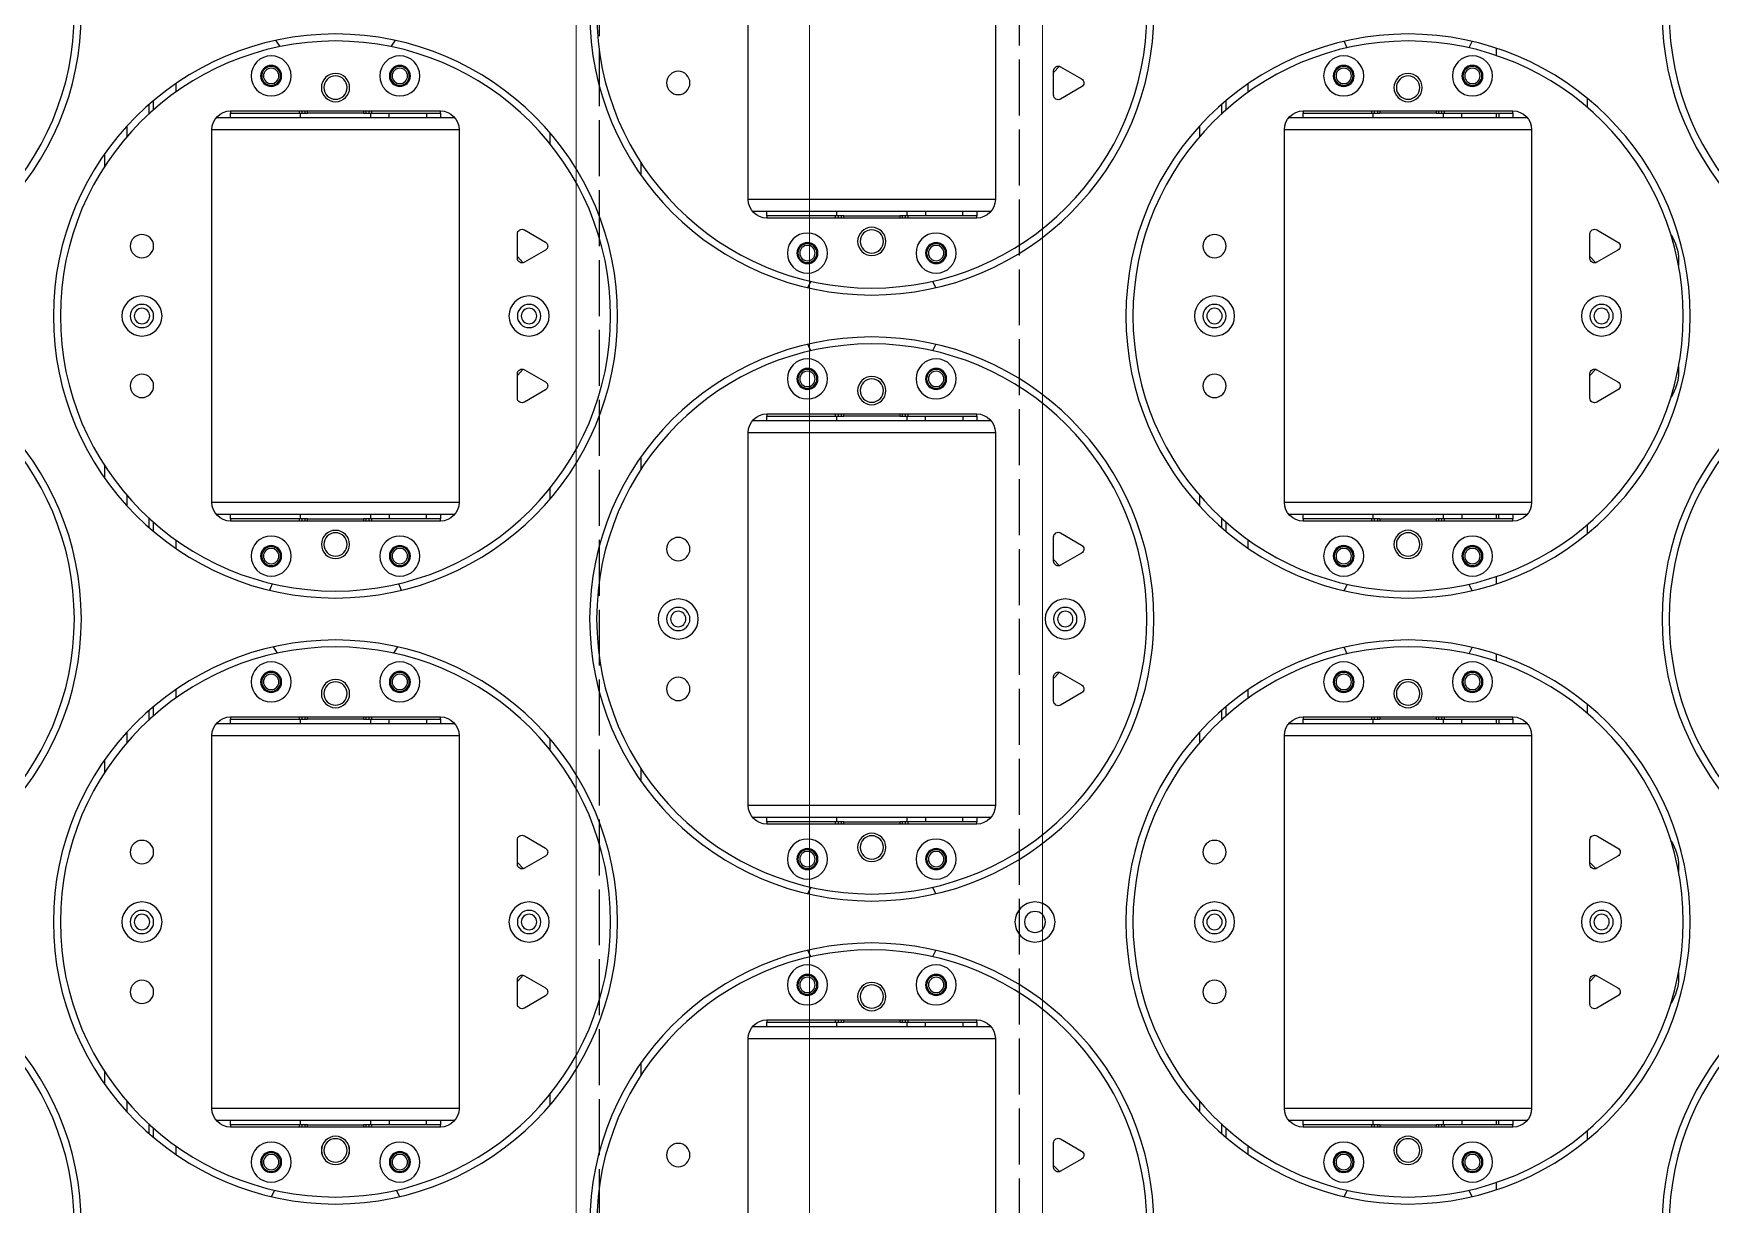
# Model space of a CAD drawing. Header units: millimetres. Extents: x 845401 to 948039, y 511594 to 550263.
# Drawn here: x 912051.9 to 912411.5, y 531491.1 to 531742.3 of the extents above; entities that cross this region are included whole.
import ezdxf

# ---------------------------------------------------------------- set-up
doc = ezdxf.new("R2010")
doc.units = ezdxf.units.MM
doc.linetypes.add('ACAD_ISO02W100', pattern=[15, 12, -3])
doc.linetypes.add('CENTER', pattern=[0])
doc.layers.add('00', color=7, linetype='Continuous')
doc.layers.add('虚线', color=4, linetype='ACAD_ISO02W100')
doc.layers.add('A-剖-0.10mm.......SECT-L01', color=255, linetype='Continuous', lineweight=18)
doc.layers.add('中心线', color=1, linetype='CENTER', lineweight=9)

# ---------------------------------------------------------------- blocks, each defined once
blk = doc.blocks.new('1260包胶摆轮')
at = {"color": 7, "linetype": 'Continuous', "lineweight": 25}
for p, q in [((4842352.88, 879011.8), (4842352.88, 878931.8)), ((4842405.88, 878931.8), (4842405.88, 879011.8)), ((4842513.38, 878964.24), (4842513.38, 878962.66)), ((4842418.38, 878959.05), (4842419.64, 878960.36)), ((4842424.38, 878957.66), (4842419.88, 878960.26)), ((4842418.38, 878959.4), (4842418.38, 878954.2)), ((4842225.38, 878953.05), (4842225.38, 878951.07)), ((4842419.88, 878953.33), (4842424.38, 878955.93)), ((4842455.38, 878953.05), (4842455.38, 878951.07)), ((4842532.88, 878953.47), (4842532.88, 878951.51)), ((4842224.38, 878950.17), (4842224.38, 878952.19)), ((4842238.76, 878949.3), (4842264.38, 878949.3)), ((4842286.88, 878950.8), (4842241.88, 878950.8)), ((4842286.88, 878950.8), (4842241.88, 878950.8)), ((4842241.88, 878950.3), (4842241.88, 878950.8)), ((4842241.88, 878950.3), (4842241.88, 878950.8)), ((4842256.63, 878950.3), (4842241.88, 878950.3)), ((4842241.88, 878950.3), (4842241.88, 878949.3)), ((4842256.63, 878950.3), (4842241.88, 878950.3)), ((4842241.88, 878950.3), (4842241.88, 878949.3)), ((4842256.63, 878950.8), (4842256.63, 878950.3)), ((4842256.63, 878950.8), (4842256.63, 878950.3)), ((4842257.22, 878950.3), (4842256.63, 878950.3)), ((4842256.88, 878950.3), (4842256.88, 878949.3)), ((4842257.8, 878950.3), (4842257.22, 878950.3)), ((4842258.38, 878950.3), (4842257.8, 878950.3)), ((4842258.38, 878950.8), (4842258.38, 878950.3)), ((4842258.38, 878950.3), (4842264.38, 878950.3)), ((4842264.38, 878950.3), (4842270.38, 878950.3)), ((4842264.38, 878949.3), (4842290, 878949.3)), ((4842270.38, 878950.3), (4842270.38, 878950.8)), ((4842270.97, 878950.3), (4842270.38, 878950.3)), ((4842271.54, 878950.3), (4842270.97, 878950.3)), ((4842272.13, 878950.3), (4842271.54, 878950.3)), ((4842271.88, 878949.3), (4842271.88, 878950.3)), ((4842272.13, 878950.3), (4842272.13, 878950.8)), ((4842272.13, 878950.3), (4842272.13, 878950.8)), ((4842286.88, 878950.3), (4842272.13, 878950.3)), ((4842286.88, 878950.3), (4842272.13, 878950.3)), ((4842275.88, 878949.3), (4842275.88, 878950.3)), ((4842275.88, 878949.3), (4842275.88, 878950.3)), ((4842283.88, 878950.3), (4842283.88, 878949.3)), ((4842283.88, 878950.3), (4842283.88, 878949.3)), ((4842286.88, 878950.8), (4842286.88, 878950.3)), ((4842286.88, 878950.8), (4842286.88, 878950.3)), ((4842286.88, 878949.3), (4842286.88, 878950.3)), ((4842286.88, 878949.3), (4842286.88, 878950.3)), ((4842454.38, 878950.17), (4842454.38, 878952.19)), ((4842468.76, 878949.3), (4842520.01, 878949.3)), ((4842516.88, 878950.8), (4842471.88, 878950.8)), ((4842471.88, 878950.3), (4842471.88, 878950.8)), ((4842486.63, 878950.3), (4842471.88, 878950.3)), ((4842471.88, 878950.3), (4842471.88, 878949.3)), ((4842486.63, 878950.8), (4842486.63, 878950.3)), ((4842487.22, 878950.3), (4842486.63, 878950.3)), ((4842486.88, 878950.3), (4842486.88, 878949.3)), ((4842487.8, 878950.3), (4842487.22, 878950.3)), ((4842488.38, 878950.3), (4842487.8, 878950.3)), ((4842488.38, 878950.8), (4842488.38, 878950.3)), ((4842488.38, 878950.3), (4842500.38, 878950.3)), ((4842500.38, 878950.3), (4842500.38, 878950.8)), ((4842500.97, 878950.3), (4842500.38, 878950.3)), ((4842501.55, 878950.3), (4842500.97, 878950.3)), ((4842502.13, 878950.3), (4842501.55, 878950.3)), ((4842501.88, 878949.3), (4842501.88, 878950.3)), ((4842502.13, 878950.3), (4842502.13, 878950.8)), ((4842516.88, 878950.3), (4842502.13, 878950.3)), ((4842505.88, 878949.3), (4842505.88, 878950.3)), ((4842513.38, 878950.3), (4842513.38, 878949.3)), ((4842513.88, 878950.3), (4842513.88, 878949.3)), ((4842516.88, 878950.8), (4842516.88, 878950.3)), ((4842516.88, 878949.3), (4842516.88, 878950.3)), ((4842237.88, 878946.8), (4842237.88, 878866.8)), ((4842237.88, 878946.8), (4842237.88, 878866.8)), ((4842290.88, 878866.8), (4842290.88, 878946.8)), ((4842290.88, 878866.8), (4842290.88, 878946.8)), ((4842310.38, 878946.1), (4842310.38, 878943.75)), ((4842467.88, 878946.8), (4842467.88, 878866.8)), ((4842520.88, 878866.8), (4842520.88, 878946.8)), ((4842214.88, 878941.58), (4842214.88, 878938.9)), ((4842329.88, 878937.02), (4842329.88, 878939.7)), ((4842405.01, 878929.3), (4842353.76, 878929.3)), ((4842356.88, 878929.3), (4842356.88, 878928.3)), ((4842356.88, 878927.8), (4842356.88, 878928.3)), ((4842356.88, 878928.3), (4842371.63, 878928.3)), ((4842356.88, 878927.8), (4842401.88, 878927.8)), ((4842371.63, 878928.3), (4842371.63, 878927.8)), ((4842371.63, 878928.3), (4842372.22, 878928.3)), ((4842371.88, 878929.3), (4842371.88, 878928.3)), ((4842372.22, 878928.3), (4842372.8, 878928.3)), ((4842372.8, 878928.3), (4842373.38, 878928.3)), ((4842385.38, 878928.3), (4842373.38, 878928.3)), ((4842373.38, 878928.3), (4842373.38, 878927.8)), ((4842385.38, 878927.8), (4842385.38, 878928.3)), ((4842385.38, 878928.3), (4842385.97, 878928.3)), ((4842385.97, 878928.3), (4842386.55, 878928.3)), ((4842386.55, 878928.3), (4842387.13, 878928.3)), ((4842386.88, 878928.3), (4842386.88, 878929.3)), ((4842387.13, 878927.8), (4842387.13, 878928.3)), ((4842387.13, 878928.3), (4842401.88, 878928.3)), ((4842390.88, 878929.3), (4842390.88, 878928.3)), ((4842398.88, 878928.3), (4842398.88, 878929.3)), ((4842401.88, 878928.3), (4842401.88, 878929.3)), ((4842401.88, 878928.3), (4842401.88, 878927.8)), ((4842303.38, 878924.4), (4842303.38, 878919.2)), ((4842303.38, 878924.4), (4842303.38, 878919.2)), ((4842309.38, 878922.66), (4842304.88, 878925.26)), ((4842309.38, 878922.66), (4842304.88, 878925.26)), ((4842533.38, 878924.4), (4842533.38, 878919.2)), ((4842539.38, 878922.66), (4842534.88, 878925.26)), ((4842304.88, 878918.33), (4842309.38, 878920.93)), ((4842304.88, 878918.33), (4842309.38, 878920.93)), ((4842534.88, 878918.33), (4842539.38, 878920.93)), ((4842304.63, 878918.23), (4842303.38, 878919.54)), ((4842304.63, 878918.23), (4842303.38, 878919.54)), ((4842534.64, 878918.23), (4842533.38, 878919.54)), ((4842552.38, 878917.63), (4842552.38, 878918.8)), ((4842303.38, 878894.06), (4842304.63, 878895.36)), ((4842303.38, 878894.05), (4842304.63, 878895.36)), ((4842309.38, 878892.66), (4842304.88, 878895.26)), ((4842309.38, 878892.66), (4842304.88, 878895.26)), ((4842533.38, 878894.05), (4842534.64, 878895.36)), ((4842539.38, 878892.66), (4842534.88, 878895.26)), ((4842552.38, 878894.8), (4842552.38, 878895.96)), ((4842303.38, 878894.4), (4842303.38, 878889.2)), ((4842303.38, 878894.4), (4842303.38, 878889.2)), ((4842533.38, 878894.4), (4842533.38, 878889.2)), ((4842304.88, 878888.33), (4842309.38, 878890.93)), ((4842304.88, 878888.33), (4842309.38, 878890.93)), ((4842534.88, 878888.33), (4842539.38, 878890.93)), ((4842353.76, 878884.3), (4842405.01, 878884.3)), ((4842401.88, 878885.8), (4842356.88, 878885.8)), ((4842356.88, 878885.3), (4842356.88, 878885.8)), ((4842371.63, 878885.3), (4842356.88, 878885.3)), ((4842356.88, 878885.3), (4842356.88, 878884.3)), ((4842371.63, 878885.8), (4842371.63, 878885.3)), ((4842372.22, 878885.3), (4842371.63, 878885.3)), ((4842371.88, 878885.3), (4842371.88, 878884.3)), ((4842372.8, 878885.3), (4842372.22, 878885.3)), ((4842373.38, 878885.3), (4842372.8, 878885.3)), ((4842373.38, 878885.8), (4842373.38, 878885.3)), ((4842373.38, 878885.3), (4842385.38, 878885.3)), ((4842385.38, 878885.3), (4842385.38, 878885.8)), ((4842385.97, 878885.3), (4842385.38, 878885.3)), ((4842386.55, 878885.3), (4842385.97, 878885.3)), ((4842387.13, 878885.3), (4842386.55, 878885.3)), ((4842386.88, 878884.3), (4842386.88, 878885.3)), ((4842387.13, 878885.3), (4842387.13, 878885.8)), ((4842401.88, 878885.3), (4842387.13, 878885.3)), ((4842390.88, 878884.3), (4842390.88, 878885.3)), ((4842398.88, 878885.3), (4842398.88, 878884.3)), ((4842401.88, 878885.8), (4842401.88, 878885.3)), ((4842401.88, 878884.3), (4842401.88, 878885.3)), ((4842352.88, 878881.8), (4842352.88, 878801.8)), ((4842405.88, 878801.8), (4842405.88, 878881.8)), ((4842214.88, 878874.69), (4842214.88, 878872.02)), ((4842329.88, 878873.9), (4842329.88, 878876.58)), ((4842310.38, 878869.85), (4842310.38, 878867.5)), ((4842224.38, 878861.41), (4842224.38, 878863.42)), ((4842264.38, 878864.3), (4842238.76, 878864.3)), ((4842241.88, 878864.3), (4842241.88, 878863.3)), ((4842241.88, 878864.3), (4842241.88, 878863.3)), ((4842241.88, 878862.8), (4842241.88, 878863.3)), ((4842241.88, 878863.3), (4842256.63, 878863.3)), ((4842241.88, 878862.8), (4842241.88, 878863.3)), ((4842241.88, 878863.3), (4842256.63, 878863.3)), ((4842241.88, 878862.8), (4842286.88, 878862.8)), ((4842241.88, 878862.8), (4842286.88, 878862.8)), ((4842256.63, 878863.3), (4842256.63, 878862.8)), ((4842256.63, 878863.3), (4842256.63, 878862.8)), ((4842256.63, 878863.3), (4842257.22, 878863.3)), ((4842256.88, 878864.3), (4842256.88, 878863.3)), ((4842257.22, 878863.3), (4842257.8, 878863.3)), ((4842257.8, 878863.3), (4842258.38, 878863.3)), ((4842264.38, 878863.3), (4842258.38, 878863.3)), ((4842258.38, 878863.3), (4842258.38, 878862.8)), ((4842290, 878864.3), (4842264.38, 878864.3)), ((4842270.38, 878863.3), (4842264.38, 878863.3)), ((4842270.38, 878862.8), (4842270.38, 878863.3)), ((4842270.38, 878863.3), (4842270.97, 878863.3)), ((4842270.97, 878863.3), (4842271.54, 878863.3)), ((4842271.54, 878863.3), (4842272.13, 878863.3)), ((4842271.88, 878863.3), (4842271.88, 878864.3)), ((4842272.13, 878862.8), (4842272.13, 878863.3)), ((4842272.13, 878863.3), (4842286.88, 878863.3)), ((4842272.13, 878863.3), (4842286.88, 878863.3)), ((4842272.13, 878862.8), (4842272.13, 878863.3)), ((4842275.88, 878864.3), (4842275.88, 878863.3)), ((4842275.88, 878864.3), (4842275.88, 878863.3)), ((4842283.88, 878863.3), (4842283.88, 878864.3)), ((4842283.88, 878863.3), (4842283.88, 878864.3)), ((4842286.88, 878863.3), (4842286.88, 878864.3)), ((4842286.88, 878863.3), (4842286.88, 878864.3)), ((4842286.88, 878863.3), (4842286.88, 878862.8)), ((4842286.88, 878863.3), (4842286.88, 878862.8)), ((4842454.38, 878861.41), (4842454.38, 878863.43)), ((4842520.01, 878864.3), (4842468.76, 878864.3)), ((4842471.88, 878864.3), (4842471.88, 878863.3)), ((4842471.88, 878862.8), (4842471.88, 878863.3)), ((4842471.88, 878863.3), (4842486.63, 878863.3)), ((4842471.88, 878862.8), (4842516.88, 878862.8)), ((4842486.63, 878863.3), (4842486.63, 878862.8)), ((4842486.63, 878863.3), (4842487.22, 878863.3)), ((4842486.88, 878864.3), (4842486.88, 878863.3)), ((4842487.22, 878863.3), (4842487.8, 878863.3)), ((4842487.8, 878863.3), (4842488.38, 878863.3)), ((4842500.38, 878863.3), (4842488.38, 878863.3)), ((4842488.38, 878863.3), (4842488.38, 878862.8)), ((4842500.38, 878862.8), (4842500.38, 878863.3)), ((4842500.38, 878863.3), (4842500.97, 878863.3)), ((4842500.97, 878863.3), (4842501.55, 878863.3)), ((4842501.55, 878863.3), (4842502.13, 878863.3)), ((4842501.88, 878863.3), (4842501.88, 878864.3)), ((4842502.13, 878862.8), (4842502.13, 878863.3)), ((4842502.13, 878863.3), (4842516.88, 878863.3)), ((4842505.88, 878864.3), (4842505.88, 878863.3)), ((4842513.38, 878864.3), (4842513.38, 878863.3)), ((4842513.88, 878863.3), (4842513.88, 878864.3)), ((4842516.88, 878863.3), (4842516.88, 878864.3)), ((4842516.88, 878863.3), (4842516.88, 878862.8)), ((4842225.38, 878862.52), (4842225.38, 878860.55)), ((4842418.38, 878859.4), (4842418.38, 878854.2)), ((4842424.38, 878857.66), (4842419.88, 878860.26)), ((4842455.38, 878862.53), (4842455.38, 878860.55)), ((4842532.88, 878862.09), (4842532.88, 878860.13)), ((4842419.88, 878853.33), (4842424.38, 878855.93)), ((4842419.64, 878853.23), (4842418.38, 878854.54)), ((4842513.38, 878850.94), (4842513.38, 878849.36)), ((4842513.38, 878834.24), (4842513.38, 878832.66)), ((4842418.38, 878829.05), (4842419.64, 878830.36)), ((4842418.38, 878829.4), (4842418.38, 878824.2)), ((4842424.38, 878827.66), (4842419.88, 878830.26)), ((4842419.88, 878823.33), (4842424.38, 878825.93)), ((4842532.88, 878823.47), (4842532.88, 878821.51)), ((4842224.38, 878820.17), (4842224.38, 878822.19)), ((4842225.38, 878823.05), (4842225.38, 878821.07)), ((4842286.88, 878820.8), (4842241.88, 878820.8)), ((4842241.88, 878820.3), (4842241.88, 878820.8)), ((4842256.63, 878820.3), (4842241.88, 878820.3)), ((4842241.88, 878820.3), (4842241.88, 878819.3)), ((4842256.63, 878820.8), (4842256.63, 878820.3)), ((4842257.22, 878820.3), (4842256.63, 878820.3)), ((4842256.88, 878820.3), (4842256.88, 878819.3)), ((4842257.8, 878820.3), (4842257.22, 878820.3)), ((4842258.38, 878820.3), (4842257.8, 878820.3)), ((4842258.38, 878820.8), (4842258.38, 878820.3)), ((4842258.38, 878820.3), (4842270.38, 878820.3)), ((4842270.38, 878820.3), (4842270.38, 878820.8)), ((4842270.97, 878820.3), (4842270.38, 878820.3)), ((4842271.55, 878820.3), (4842270.97, 878820.3)), ((4842272.13, 878820.3), (4842271.55, 878820.3)), ((4842271.88, 878819.3), (4842271.88, 878820.3)), ((4842272.13, 878820.3), (4842272.13, 878820.8)), ((4842286.88, 878820.3), (4842272.13, 878820.3)), ((4842275.88, 878819.3), (4842275.88, 878820.3)), ((4842283.88, 878820.3), (4842283.88, 878819.3)), ((4842286.88, 878820.8), (4842286.88, 878820.3)), ((4842286.88, 878819.3), (4842286.88, 878820.3)), ((4842454.38, 878820.17), (4842454.38, 878822.19)), ((4842455.38, 878823.05), (4842455.38, 878821.07)), ((4842516.88, 878820.8), (4842471.88, 878820.8)), ((4842471.88, 878820.3), (4842471.88, 878820.8)), ((4842486.63, 878820.3), (4842471.88, 878820.3)), ((4842471.88, 878820.3), (4842471.88, 878819.3)), ((4842486.63, 878820.8), (4842486.63, 878820.3)), ((4842487.22, 878820.3), (4842486.63, 878820.3)), ((4842486.88, 878820.3), (4842486.88, 878819.3)), ((4842487.8, 878820.3), (4842487.22, 878820.3)), ((4842488.38, 878820.3), (4842487.8, 878820.3)), ((4842488.38, 878820.8), (4842488.38, 878820.3)), ((4842488.38, 878820.3), (4842500.38, 878820.3)), ((4842500.38, 878820.3), (4842500.38, 878820.8)), ((4842500.97, 878820.3), (4842500.38, 878820.3)), ((4842501.55, 878820.3), (4842500.97, 878820.3)), ((4842502.13, 878820.3), (4842501.55, 878820.3)), ((4842501.88, 878819.3), (4842501.88, 878820.3)), ((4842502.13, 878820.3), (4842502.13, 878820.8)), ((4842516.88, 878820.3), (4842502.13, 878820.3)), ((4842505.88, 878819.3), (4842505.88, 878820.3)), ((4842513.38, 878820.3), (4842513.38, 878819.3)), ((4842513.88, 878820.3), (4842513.88, 878819.3)), ((4842516.88, 878820.8), (4842516.88, 878820.3)), ((4842516.88, 878819.3), (4842516.88, 878820.3)), ((4842237.88, 878816.8), (4842237.88, 878736.8)), ((4842238.76, 878819.3), (4842290.01, 878819.3)), ((4842290.88, 878736.8), (4842290.88, 878816.8)), ((4842310.38, 878816.1), (4842310.38, 878813.75)), ((4842467.88, 878816.8), (4842467.88, 878736.8)), ((4842468.76, 878819.3), (4842520.01, 878819.3)), ((4842520.88, 878736.8), (4842520.88, 878816.8)), ((4842214.88, 878811.58), (4842214.88, 878808.9)), ((4842329.88, 878807.02), (4842329.88, 878809.7)), ((4842405.01, 878799.3), (4842353.76, 878799.3)), ((4842356.88, 878799.3), (4842356.88, 878798.3)), ((4842356.88, 878797.8), (4842356.88, 878798.3)), ((4842356.88, 878798.3), (4842371.63, 878798.3)), ((4842371.63, 878798.3), (4842371.63, 878797.8)), ((4842371.63, 878798.3), (4842372.22, 878798.3)), ((4842371.88, 878799.3), (4842371.88, 878798.3)), ((4842372.22, 878798.3), (4842372.8, 878798.3)), ((4842372.8, 878798.3), (4842373.38, 878798.3)), ((4842385.38, 878798.3), (4842373.38, 878798.3)), ((4842373.38, 878798.3), (4842373.38, 878797.8)), ((4842385.38, 878797.8), (4842385.38, 878798.3)), ((4842385.38, 878798.3), (4842385.97, 878798.3)), ((4842385.97, 878798.3), (4842386.55, 878798.3)), ((4842386.55, 878798.3), (4842387.13, 878798.3)), ((4842386.88, 878798.3), (4842386.88, 878799.3)), ((4842387.13, 878798.3), (4842401.88, 878798.3)), ((4842387.13, 878797.8), (4842387.13, 878798.3)), ((4842390.88, 878799.3), (4842390.88, 878798.3)), ((4842398.88, 878798.3), (4842398.88, 878799.3)), ((4842401.88, 878798.3), (4842401.88, 878799.3)), ((4842401.88, 878798.3), (4842401.88, 878797.8)), ((4842303.38, 878794.4), (4842303.38, 878789.2)), ((4842309.38, 878792.66), (4842304.88, 878795.26)), ((4842356.88, 878797.8), (4842401.88, 878797.8)), ((4842533.38, 878794.4), (4842533.38, 878789.2)), ((4842539.38, 878792.66), (4842534.88, 878795.26)), ((4842304.88, 878788.33), (4842309.38, 878790.93)), ((4842534.88, 878788.33), (4842539.38, 878790.93)), ((4842304.64, 878788.23), (4842303.38, 878789.54)), ((4842534.64, 878788.23), (4842533.38, 878789.54)), ((4842552.38, 878787.63), (4842552.38, 878788.8)), ((4842552.38, 878764.8), (4842552.38, 878765.96)), ((4842303.38, 878764.05), (4842304.64, 878765.36)), ((4842303.38, 878764.4), (4842303.38, 878759.2)), ((4842309.38, 878762.66), (4842304.88, 878765.26)), ((4842533.38, 878764.05), (4842534.64, 878765.36)), ((4842533.38, 878764.4), (4842533.38, 878759.2)), ((4842539.38, 878762.66), (4842534.88, 878765.26)), ((4842304.88, 878758.33), (4842309.38, 878760.93)), ((4842534.88, 878758.33), (4842539.38, 878760.93)), ((4842401.88, 878755.8), (4842356.88, 878755.8)), ((4842356.88, 878755.3), (4842356.88, 878755.8)), ((4842371.63, 878755.3), (4842356.88, 878755.3)), ((4842356.88, 878755.3), (4842356.88, 878754.3)), ((4842371.63, 878755.8), (4842371.63, 878755.3)), ((4842372.22, 878755.3), (4842371.63, 878755.3)), ((4842371.88, 878755.3), (4842371.88, 878754.3)), ((4842372.8, 878755.3), (4842372.22, 878755.3)), ((4842373.38, 878755.3), (4842372.8, 878755.3)), ((4842373.38, 878755.8), (4842373.38, 878755.3)), ((4842373.38, 878755.3), (4842385.38, 878755.3)), ((4842385.38, 878755.3), (4842385.38, 878755.8)), ((4842385.97, 878755.3), (4842385.38, 878755.3)), ((4842386.55, 878755.3), (4842385.97, 878755.3)), ((4842387.13, 878755.3), (4842386.55, 878755.3)), ((4842386.88, 878754.3), (4842386.88, 878755.3)), ((4842387.13, 878755.3), (4842387.13, 878755.8)), ((4842401.88, 878755.3), (4842387.13, 878755.3)), ((4842390.88, 878754.3), (4842390.88, 878755.3)), ((4842398.88, 878755.3), (4842398.88, 878754.3)), ((4842401.88, 878755.8), (4842401.88, 878755.3)), ((4842401.88, 878754.3), (4842401.88, 878755.3)), ((4842352.88, 878751.8), (4842352.88, 878671.8)), ((4842353.76, 878754.3), (4842405.01, 878754.3)), ((4842405.88, 878671.8), (4842405.88, 878751.8)), ((4842214.88, 878744.7), (4842214.88, 878742.02)), ((4842329.88, 878743.9), (4842329.88, 878746.58)), ((4842310.38, 878739.85), (4842310.38, 878737.5)), ((4842224.38, 878731.41), (4842224.38, 878733.43)), ((4842290.01, 878734.3), (4842238.76, 878734.3)), ((4842241.88, 878734.3), (4842241.88, 878733.3)), ((4842241.88, 878733.3), (4842256.63, 878733.3)), ((4842241.88, 878732.8), (4842241.88, 878733.3)), ((4842256.63, 878733.3), (4842256.63, 878732.8)), ((4842256.63, 878733.3), (4842257.22, 878733.3)), ((4842256.88, 878734.3), (4842256.88, 878733.3)), ((4842257.22, 878733.3), (4842257.8, 878733.3)), ((4842257.8, 878733.3), (4842258.38, 878733.3)), ((4842270.38, 878733.3), (4842258.38, 878733.3)), ((4842258.38, 878733.3), (4842258.38, 878732.8)), ((4842270.38, 878732.8), (4842270.38, 878733.3)), ((4842270.38, 878733.3), (4842270.97, 878733.3)), ((4842270.97, 878733.3), (4842271.55, 878733.3)), ((4842271.55, 878733.3), (4842272.13, 878733.3)), ((4842271.88, 878733.3), (4842271.88, 878734.3)), ((4842272.13, 878733.3), (4842286.88, 878733.3)), ((4842272.13, 878732.8), (4842272.13, 878733.3)), ((4842275.88, 878734.3), (4842275.88, 878733.3)), ((4842283.88, 878733.3), (4842283.88, 878734.3)), ((4842286.88, 878733.3), (4842286.88, 878734.3)), ((4842286.88, 878733.3), (4842286.88, 878732.8)), ((4842454.38, 878731.41), (4842454.38, 878733.43)), ((4842520.01, 878734.3), (4842468.76, 878734.3)), ((4842471.88, 878734.3), (4842471.88, 878733.3)), ((4842471.88, 878732.8), (4842471.88, 878733.3)), ((4842471.88, 878733.3), (4842486.63, 878733.3)), ((4842486.63, 878733.3), (4842486.63, 878732.8)), ((4842486.63, 878733.3), (4842487.22, 878733.3)), ((4842486.88, 878734.3), (4842486.88, 878733.3)), ((4842487.22, 878733.3), (4842487.8, 878733.3)), ((4842487.8, 878733.3), (4842488.38, 878733.3)), ((4842500.38, 878733.3), (4842488.38, 878733.3)), ((4842488.38, 878733.3), (4842488.38, 878732.8)), ((4842500.38, 878732.8), (4842500.38, 878733.3)), ((4842500.38, 878733.3), (4842500.97, 878733.3)), ((4842500.97, 878733.3), (4842501.55, 878733.3)), ((4842501.55, 878733.3), (4842502.13, 878733.3)), ((4842501.88, 878733.3), (4842501.88, 878734.3)), ((4842502.13, 878732.8), (4842502.13, 878733.3)), ((4842502.13, 878733.3), (4842516.88, 878733.3)), ((4842505.88, 878734.3), (4842505.88, 878733.3)), ((4842513.38, 878734.3), (4842513.38, 878733.3)), ((4842513.88, 878733.3), (4842513.88, 878734.3)), ((4842516.88, 878733.3), (4842516.88, 878734.3)), ((4842516.88, 878733.3), (4842516.88, 878732.8)), ((4842225.38, 878732.53), (4842225.38, 878730.55)), ((4842241.88, 878732.8), (4842286.88, 878732.8)), ((4842424.38, 878727.66), (4842419.88, 878730.26)), ((4842455.38, 878732.53), (4842455.38, 878730.55)), ((4842471.88, 878732.8), (4842516.88, 878732.8)), ((4842532.88, 878732.09), (4842532.88, 878730.13)), ((4842418.38, 878729.4), (4842418.38, 878724.2)), ((4842419.64, 878723.23), (4842418.38, 878724.54)), ((4842419.88, 878723.33), (4842424.38, 878725.93)), ((4842513.38, 878720.94), (4842513.38, 878719.36))]:
    blk.add_line(p, q, dxfattribs=at)
at = {"color": 8, "linetype": 'Continuous', "lineweight": 25}
for p, q in [((4842230.12, 878954.83), (4842230.12, 878956.66)), ((4842460.12, 878956.66), (4842460.12, 878954.83)), ((4842257.22, 878950.8), (4842257.22, 878950.3)), ((4842257.8, 878950.3), (4842257.8, 878950.8)), ((4842270.97, 878950.8), (4842270.97, 878950.3)), ((4842271.54, 878950.3), (4842271.54, 878950.8)), ((4842487.22, 878950.8), (4842487.22, 878950.3)), ((4842487.8, 878950.3), (4842487.8, 878950.8)), ((4842500.97, 878950.8), (4842500.97, 878950.3)), ((4842501.55, 878950.3), (4842501.55, 878950.8)), ((4842219.65, 878945.27), (4842219.65, 878947.53)), ((4842290.88, 878946.8), (4842237.88, 878946.8)), ((4842290.88, 878946.8), (4842237.88, 878946.8)), ((4842449.64, 878945.26), (4842449.64, 878947.52)), ((4842520.88, 878946.8), (4842467.88, 878946.8)), ((4842352.88, 878931.8), (4842405.88, 878931.8)), ((4842372.22, 878928.3), (4842372.22, 878927.8)), ((4842372.8, 878927.8), (4842372.8, 878928.3)), ((4842385.97, 878928.3), (4842385.97, 878927.8)), ((4842386.55, 878927.8), (4842386.55, 878928.3)), ((4842372.22, 878885.8), (4842372.22, 878885.3)), ((4842372.8, 878885.3), (4842372.8, 878885.8)), ((4842385.97, 878885.8), (4842385.97, 878885.3)), ((4842386.55, 878885.3), (4842386.55, 878885.8)), ((4842405.88, 878881.8), (4842352.88, 878881.8)), ((4842219.65, 878866.07), (4842219.65, 878868.33)), ((4842237.88, 878866.8), (4842290.88, 878866.8)), ((4842237.88, 878866.8), (4842290.88, 878866.8)), ((4842449.64, 878866.07), (4842449.64, 878868.34)), ((4842467.88, 878866.8), (4842520.88, 878866.8)), ((4842257.22, 878863.3), (4842257.22, 878862.8)), ((4842257.8, 878862.8), (4842257.8, 878863.3)), ((4842270.97, 878863.3), (4842270.97, 878862.8)), ((4842271.54, 878862.8), (4842271.54, 878863.3)), ((4842487.22, 878863.3), (4842487.22, 878862.8)), ((4842487.8, 878862.8), (4842487.8, 878863.3)), ((4842500.97, 878863.3), (4842500.97, 878862.8)), ((4842501.55, 878862.8), (4842501.55, 878863.3)), ((4842230.12, 878856.94), (4842230.12, 878858.76)), ((4842460.12, 878858.77), (4842460.12, 878856.94)), ((4842230.12, 878824.83), (4842230.12, 878826.66)), ((4842460.12, 878826.66), (4842460.12, 878824.83)), ((4842257.22, 878820.8), (4842257.22, 878820.3)), ((4842257.8, 878820.3), (4842257.8, 878820.8)), ((4842270.97, 878820.8), (4842270.97, 878820.3)), ((4842271.55, 878820.3), (4842271.55, 878820.8)), ((4842487.22, 878820.8), (4842487.22, 878820.3)), ((4842487.8, 878820.3), (4842487.8, 878820.8)), ((4842500.97, 878820.8), (4842500.97, 878820.3)), ((4842501.55, 878820.3), (4842501.55, 878820.8)), ((4842219.65, 878815.26), (4842219.65, 878817.53)), ((4842290.88, 878816.8), (4842237.88, 878816.8)), ((4842449.64, 878815.26), (4842449.64, 878817.52)), ((4842520.88, 878816.8), (4842467.88, 878816.8)), ((4842352.88, 878801.8), (4842405.88, 878801.8)), ((4842372.22, 878798.3), (4842372.22, 878797.8)), ((4842372.8, 878797.8), (4842372.8, 878798.3)), ((4842385.97, 878798.3), (4842385.97, 878797.8)), ((4842386.55, 878797.8), (4842386.55, 878798.3)), ((4842372.22, 878755.8), (4842372.22, 878755.3)), ((4842372.8, 878755.3), (4842372.8, 878755.8)), ((4842385.97, 878755.8), (4842385.97, 878755.3)), ((4842386.55, 878755.3), (4842386.55, 878755.8)), ((4842405.88, 878751.8), (4842352.88, 878751.8)), ((4842219.65, 878736.07), (4842219.65, 878738.33)), ((4842449.64, 878736.07), (4842449.64, 878738.34)), ((4842237.88, 878736.8), (4842290.88, 878736.8)), ((4842257.22, 878733.3), (4842257.22, 878732.8)), ((4842257.8, 878732.8), (4842257.8, 878733.3)), ((4842270.97, 878733.3), (4842270.97, 878732.8)), ((4842271.55, 878732.8), (4842271.55, 878733.3)), ((4842467.88, 878736.8), (4842520.88, 878736.8)), ((4842487.22, 878733.3), (4842487.22, 878732.8)), ((4842487.8, 878732.8), (4842487.8, 878733.3)), ((4842500.97, 878733.3), (4842500.97, 878732.8)), ((4842501.55, 878732.8), (4842501.55, 878733.3)), ((4842230.12, 878726.94), (4842230.12, 878728.77)), ((4842460.12, 878728.77), (4842460.12, 878726.94))]:
    blk.add_line(p, q, dxfattribs=at)
at = {"color": 7, "linetype": 'Continuous', "lineweight": 25, "flags": 128}
for points in [[(4842250.67, 878965.72), (4842250.69, 878965.66), (4842251.36, 878964.34)], [(4842277.4, 878964.34), (4842278.07, 878965.66), (4842278.1, 878965.72)], [(4842480.67, 878965.72), (4842480.69, 878965.66), (4842481.36, 878964.34)], [(4842507.4, 878964.34), (4842508.07, 878965.66), (4842508.1, 878965.72)], [(4842366.36, 878914.25), (4842366.2, 878913.96), (4842365.67, 878912.87)], [(4842393.1, 878912.87), (4842392.56, 878913.96), (4842392.4, 878914.25)], [(4842365.67, 878900.72), (4842365.69, 878900.66), (4842366.36, 878899.34)], [(4842392.4, 878899.34), (4842393.07, 878900.66), (4842393.1, 878900.72)], [(4842251.91, 878849.13), (4842251.2, 878847.96), (4842251.1, 878847.77)], [(4842277.66, 878847.77), (4842277.56, 878847.96), (4842276.85, 878849.13)], [(4842481.36, 878849.25), (4842481.2, 878848.96), (4842480.67, 878847.87)], [(4842508.1, 878847.87), (4842507.56, 878848.96), (4842507.4, 878849.25)], [(4842250.3, 878835.64), (4842250.69, 878834.66), (4842250.89, 878834.23)], [(4842277.87, 878834.24), (4842278.07, 878834.66), (4842278.46, 878835.64)], [(4842480.67, 878835.72), (4842480.69, 878835.66), (4842481.36, 878834.34)], [(4842507.4, 878834.34), (4842508.07, 878835.66), (4842508.1, 878835.72)], [(4842366.36, 878784.25), (4842366.2, 878783.96), (4842365.67, 878782.87)], [(4842393.1, 878782.87), (4842392.56, 878783.96), (4842392.4, 878784.25)], [(4842365.67, 878770.72), (4842365.69, 878770.66), (4842366.36, 878769.34)], [(4842392.4, 878769.34), (4842393.07, 878770.66), (4842393.1, 878770.72)], [(4842252.53, 878719), (4842252.45, 878718.89), (4842251.61, 878717.66)], [(4842277.15, 878717.66), (4842276.31, 878718.89), (4842276.23, 878719)], [(4842481.36, 878719.25), (4842481.2, 878718.96), (4842480.67, 878717.87)], [(4842508.1, 878717.87), (4842507.56, 878718.96), (4842507.4, 878719.25)]]:
    blk.add_lwpolyline(points, dxfattribs=at)
at = {"color": 7, "linetype": 'Continuous', "lineweight": 25}
for centre, radius in [((4842149.38, 878971.8), 60.5), ((4842379.38, 878971.8), 60.5), ((4842609.38, 878971.8), 60.5), ((4842149.38, 878971.8), 59), ((4842379.38, 878971.8), 59), ((4842609.38, 878971.8), 59), ((4842264.38, 878906.8), 60.5), ((4842494.38, 878906.8), 60.5), ((4842264.38, 878906.8), 59), ((4842264.38, 878906.8), 59), ((4842494.38, 878906.8), 59), ((4842250.58, 878958.3), 4.3), ((4842250.58, 878958.3), 4.3), ((4842250.58, 878958.3), 2.25), ((4842250.58, 878958.3), 2.25), ((4842250.58, 878958.3), 2.03), ((4842250.58, 878958.3), 2.03), ((4842250.58, 878958.3), 1.65), ((4842250.58, 878958.3), 1.65), ((4842278.18, 878958.3), 4.3), ((4842278.18, 878958.3), 4.3), ((4842278.18, 878958.3), 2.25), ((4842278.18, 878958.3), 2.25), ((4842278.18, 878958.3), 2.03), ((4842278.18, 878958.3), 2.03), ((4842278.18, 878958.3), 1.65), ((4842278.18, 878958.3), 1.65), ((4842480.58, 878958.3), 4.3), ((4842480.58, 878958.3), 2.25), ((4842480.58, 878958.3), 2.03), ((4842480.58, 878958.3), 1.65), ((4842508.18, 878958.3), 4.3), ((4842508.18, 878958.3), 2.25), ((4842508.18, 878958.3), 2.03), ((4842508.18, 878958.3), 1.65), ((4842264.38, 878955.8), 3.02), ((4842264.38, 878955.8), 3.03), ((4842264.38, 878955.8), 2.5), ((4842264.38, 878955.8), 2.5), ((4842337.88, 878956.8), 2.5), ((4842494.38, 878955.8), 3.02), ((4842494.38, 878955.8), 2.5), ((4842222.88, 878921.8), 2.5), ((4842222.88, 878921.8), 2.5), ((4842365.58, 878920.3), 4.3), ((4842379.38, 878922.8), 3.03), ((4842379.38, 878922.8), 2.5), ((4842393.18, 878920.3), 4.3), ((4842452.88, 878921.8), 2.5), ((4842365.58, 878920.3), 2.25), ((4842365.58, 878920.3), 2.03), ((4842365.58, 878920.3), 1.65), ((4842393.18, 878920.3), 2.25), ((4842393.18, 878920.3), 2.03), ((4842393.18, 878920.3), 1.65), ((4842222.88, 878906.8), 4.3), ((4842222.88, 878906.8), 4.3), ((4842305.88, 878906.8), 4.3), ((4842305.88, 878906.8), 4.3), ((4842414.38, 878906.8), 4.3), ((4842452.88, 878906.8), 4.3), ((4842535.88, 878906.8), 4.3), ((4842222.88, 878906.8), 2.5), ((4842222.88, 878906.8), 2.5), ((4842222.88, 878906.8), 1.65), ((4842222.88, 878906.8), 1.65), ((4842305.88, 878906.8), 2.5), ((4842305.88, 878906.8), 2.5), ((4842305.88, 878906.8), 1.65), ((4842305.88, 878906.8), 1.65), ((4842414.38, 878906.8), 2.25), ((4842452.88, 878906.8), 2.5), ((4842452.88, 878906.8), 1.65), ((4842535.88, 878906.8), 2.5), ((4842535.88, 878906.8), 1.65), ((4842149.38, 878841.8), 60.5), ((4842379.38, 878841.8), 60.5), ((4842609.38, 878841.8), 60.5), ((4842149.38, 878841.8), 59), ((4842379.38, 878841.8), 59), ((4842609.38, 878841.8), 59), ((4842365.58, 878893.3), 4.3), ((4842365.58, 878893.3), 2.25), ((4842365.58, 878893.3), 2.03), ((4842393.18, 878893.3), 4.3), ((4842393.18, 878893.3), 2.25), ((4842393.18, 878893.3), 2.03), ((4842222.88, 878891.8), 2.5), ((4842222.88, 878891.8), 2.5), ((4842365.58, 878893.3), 1.65), ((4842379.38, 878890.8), 3.03), ((4842379.38, 878890.8), 2.5), ((4842393.18, 878893.3), 1.65), ((4842452.88, 878891.8), 2.5), ((4842250.58, 878855.3), 4.3), ((4842250.58, 878855.3), 4.3), ((4842264.38, 878857.8), 3.03), ((4842264.38, 878857.8), 3.03), ((4842264.38, 878857.8), 2.5), ((4842264.38, 878857.8), 2.5), ((4842278.18, 878855.3), 4.3), ((4842278.18, 878855.3), 4.3), ((4842337.88, 878856.8), 2.5), ((4842480.58, 878855.3), 4.3), ((4842494.38, 878857.8), 3.03), ((4842494.38, 878857.8), 2.5), ((4842508.18, 878855.3), 4.3), ((4842250.58, 878855.3), 2.25), ((4842250.58, 878855.3), 2.25), ((4842250.58, 878855.3), 2.02), ((4842250.58, 878855.3), 2.03), ((4842250.58, 878855.3), 1.65), ((4842250.58, 878855.3), 1.65), ((4842278.18, 878855.3), 2.25), ((4842278.18, 878855.3), 2.25), ((4842278.18, 878855.3), 2.02), ((4842278.18, 878855.3), 2.03), ((4842278.18, 878855.3), 1.65), ((4842278.18, 878855.3), 1.65), ((4842480.58, 878855.3), 2.25), ((4842480.58, 878855.3), 2.03), ((4842480.58, 878855.3), 1.65), ((4842508.18, 878855.3), 2.25), ((4842508.18, 878855.3), 2.03), ((4842508.18, 878855.3), 1.65), ((4842337.88, 878841.8), 4.3), ((4842420.88, 878841.8), 4.3), ((4842337.88, 878841.8), 2.5), ((4842337.88, 878841.8), 1.65), ((4842420.88, 878841.8), 2.5), ((4842420.88, 878841.8), 1.65), ((4842264.38, 878776.8), 60.5), ((4842264.38, 878776.8), 59), ((4842494.38, 878776.8), 60.5), ((4842494.38, 878776.8), 59), ((4842250.58, 878828.3), 4.3), ((4842250.58, 878828.3), 2.25), ((4842278.18, 878828.3), 4.3), ((4842278.18, 878828.3), 2.25), ((4842480.58, 878828.3), 4.3), ((4842480.58, 878828.3), 2.25), ((4842508.18, 878828.3), 4.3), ((4842508.18, 878828.3), 2.25), ((4842250.58, 878828.3), 2.02), ((4842250.58, 878828.3), 1.65), ((4842264.38, 878825.8), 3.02), ((4842264.38, 878825.8), 2.5), ((4842278.18, 878828.3), 2.03), ((4842278.18, 878828.3), 1.65), ((4842337.88, 878826.8), 2.5), ((4842480.58, 878828.3), 2.02), ((4842480.58, 878828.3), 1.65), ((4842494.38, 878825.8), 3.03), ((4842494.38, 878825.8), 2.5), ((4842508.18, 878828.3), 2.02), ((4842508.18, 878828.3), 1.65), ((4842365.58, 878790.3), 4.3), ((4842379.38, 878792.8), 3.03), ((4842379.38, 878792.8), 2.5), ((4842393.18, 878790.3), 4.3), ((4842222.88, 878791.8), 2.5), ((4842365.58, 878790.3), 2.25), ((4842365.58, 878790.3), 2.03), ((4842365.58, 878790.3), 1.65), ((4842393.18, 878790.3), 2.25), ((4842393.18, 878790.3), 2.03), ((4842393.18, 878790.3), 1.65), ((4842452.88, 878791.8), 2.5), ((4842222.88, 878776.8), 4.3), ((4842305.88, 878776.8), 4.3), ((4842452.88, 878776.8), 4.3), ((4842535.88, 878776.8), 4.3), ((4842222.88, 878776.8), 2.5), ((4842222.88, 878776.8), 1.65), ((4842305.88, 878776.8), 2.5), ((4842305.88, 878776.8), 1.65), ((4842452.88, 878776.8), 2.5), ((4842452.88, 878776.8), 1.65), ((4842535.88, 878776.8), 2.5), ((4842535.88, 878776.8), 1.65), ((4842149.38, 878711.8), 60.5), ((4842149.38, 878711.8), 59), ((4842379.38, 878711.8), 60.5), ((4842379.38, 878711.8), 59), ((4842609.38, 878711.8), 60.5), ((4842609.38, 878711.8), 59), ((4842365.58, 878763.3), 4.3), ((4842393.18, 878763.3), 4.3), ((4842222.88, 878761.8), 2.5), ((4842365.58, 878763.3), 2.25), ((4842365.58, 878763.3), 2.03), ((4842365.58, 878763.3), 1.65), ((4842379.38, 878760.8), 3.03), ((4842379.38, 878760.8), 2.5), ((4842393.18, 878763.3), 2.25), ((4842393.18, 878763.3), 2.03), ((4842393.18, 878763.3), 1.65), ((4842452.88, 878761.8), 2.5), ((4842264.38, 878727.8), 3.03), ((4842264.38, 878727.8), 2.5), ((4842494.38, 878727.8), 3.03), ((4842494.38, 878727.8), 2.5), ((4842250.58, 878725.3), 4.3), ((4842250.58, 878725.3), 2.25), ((4842250.58, 878725.3), 2.03), ((4842250.58, 878725.3), 1.65), ((4842278.18, 878725.3), 4.3), ((4842278.18, 878725.3), 2.25), ((4842278.18, 878725.3), 2.03), ((4842278.18, 878725.3), 1.65), ((4842337.88, 878726.8), 2.5), ((4842480.58, 878725.3), 4.3), ((4842480.58, 878725.3), 2.25), ((4842480.58, 878725.3), 2.03), ((4842480.58, 878725.3), 1.65), ((4842508.18, 878725.3), 4.3), ((4842508.18, 878725.3), 2.25), ((4842508.18, 878725.3), 2.03), ((4842508.18, 878725.3), 1.65)]:
    blk.add_circle(centre, radius, dxfattribs=at)
for centre, radius, start, end in [((4842419.38, 878959.4), 1, 60, 180), ((4842423.88, 878956.8), 1, 300, 60), ((4842419.38, 878954.2), 1, 180, 300), ((4842241.88, 878946.8), 4, 90, 180), ((4842241.88, 878946.8), 4, 90, 180), ((4842286.88, 878946.8), 4, 0, 90), ((4842286.88, 878946.8), 4, 0, 90), ((4842471.88, 878946.8), 4, 90, 180), ((4842516.88, 878946.8), 4, 0, 90), ((4842356.88, 878931.8), 4, 180, 270), ((4842401.88, 878931.8), 4, 270, 0), ((4842304.38, 878924.4), 1, 60, 180), ((4842304.38, 878924.4), 1, 60, 180), ((4842534.38, 878924.4), 1, 60, 180), ((4842542.63, 878918.8), 9.75, 0, 33.4114), ((4842308.88, 878921.8), 1, 300, 60), ((4842308.88, 878921.8), 1, 300, 60), ((4842538.88, 878921.8), 1, 300, 60), ((4842304.38, 878919.2), 1, 180, 300), ((4842304.38, 878919.2), 1, 180, 300), ((4842534.38, 878919.2), 1, 180, 300), ((4842304.38, 878894.4), 1, 60, 180), ((4842304.38, 878894.4), 1, 60, 180), ((4842534.38, 878894.4), 1, 60, 180), ((4842308.88, 878891.8), 1, 300, 60), ((4842308.88, 878891.8), 1, 300, 60), ((4842538.88, 878891.8), 1, 300, 60), ((4842542.63, 878894.8), 9.75, 326.5886, 0), ((4842304.38, 878889.2), 1, 180, 300), ((4842304.38, 878889.2), 1, 180, 300), ((4842534.38, 878889.2), 1, 180, 300), ((4842356.88, 878881.8), 4, 90, 180), ((4842401.88, 878881.8), 4, 0, 90), ((4842241.88, 878866.8), 4, 180, 270), ((4842241.88, 878866.8), 4, 180, 270), ((4842286.88, 878866.8), 4, 270, 0), ((4842286.88, 878866.8), 4, 270, 0), ((4842471.88, 878866.8), 4, 180, 270), ((4842516.88, 878866.8), 4, 270, 0), ((4842419.38, 878859.4), 1, 60, 180), ((4842423.88, 878856.8), 1, 300, 60), ((4842419.38, 878854.2), 1, 180, 300), ((4842419.38, 878829.4), 1, 60, 180), ((4842423.88, 878826.8), 1, 300, 60), ((4842419.38, 878824.2), 1, 180, 300), ((4842241.88, 878816.8), 4, 90, 180), ((4842286.88, 878816.8), 4, 0, 90), ((4842471.88, 878816.8), 4, 90, 180), ((4842516.88, 878816.8), 4, 0, 90), ((4842356.88, 878801.8), 4, 180, 270), ((4842401.88, 878801.8), 4, 270, 0), ((4842304.38, 878794.4), 1, 60, 180), ((4842534.38, 878794.4), 1, 60, 180), ((4842308.88, 878791.8), 1, 300, 60), ((4842538.88, 878791.8), 1, 300, 60), ((4842542.63, 878788.8), 9.75, 0, 33.4114), ((4842304.38, 878789.2), 1, 180, 300), ((4842534.38, 878789.2), 1, 180, 300), ((4842304.38, 878764.4), 1, 60, 180), ((4842308.88, 878761.8), 1, 300, 60), ((4842534.38, 878764.4), 1, 60, 180), ((4842538.88, 878761.8), 1, 300, 60), ((4842542.63, 878764.8), 9.75, 326.5886, 0), ((4842304.38, 878759.2), 1, 180, 300), ((4842534.38, 878759.2), 1, 180, 300), ((4842356.88, 878751.8), 4, 90, 180), ((4842401.88, 878751.8), 4, 0, 90), ((4842241.88, 878736.8), 4, 180, 270), ((4842286.88, 878736.8), 4, 270, 0), ((4842471.88, 878736.8), 4, 180, 270), ((4842516.88, 878736.8), 4, 270, 0), ((4842419.38, 878729.4), 1, 60, 180), ((4842423.88, 878726.8), 1, 300, 60), ((4842419.38, 878724.2), 1, 180, 300)]:
    blk.add_arc(centre, radius, start, end, dxfattribs=at)
blk = doc.blocks.new('小盘摆轮加过渡板')
at = {"layer": 'A-剖-0.10mm.......SECT-L01', "color": 1, "xscale": -1, "rotation": 180}
blk.add_blockref('1260包胶摆轮', (-4107700.62, 1220537.36), dxfattribs=at)
blk = doc.blocks.new('C线')
blk.add_blockref('小盘摆轮加过渡板', (259422.7, 128758.97, -144.38))
blk = doc.blocks.new('G$C42BA1229')
for p, q in [((0, 140), (1870, 140)), ((1870, 40), (0, 40))]:
    blk.add_line(p, q)
at = {"layer": '虚线'}
for p, q in [((0, 135), (1870, 135)), ((1870, 45), (0, 45))]:
    blk.add_line(p, q, dxfattribs=at)
blk = doc.blocks.new('A$C43D91BAB')
at = {"layer": '中心线'}
blk.add_line((150.49, 10, 5486.14), (150.49, 1880, 5486.14), dxfattribs=at)
at = {"layer": 'A-剖-0.10mm.......SECT-L01', "rotation": 90}
blk.add_blockref('G$C42BA1229', (240.49, 10, 5486.14), dxfattribs=at)
blk = doc.blocks.new('BC线平台')
at = {"color": 0, "linetype": 'ByBlock'}
blk.add_blockref('A$C43D91BAB', (791379.42, 362955.44, -5485.17), dxfattribs=at)

msp = doc.modelspace()

# ---------------------------------------------------------------- block references
at = {"layer": '00'}
for name, p in [('BC线平台', (120688.34, 168041.31, -0.98)), ('C线', (-81869.83, 61162.22))]:
    msp.add_blockref(name, p, dxfattribs=at)

doc.saveas('drawing.dxf')
